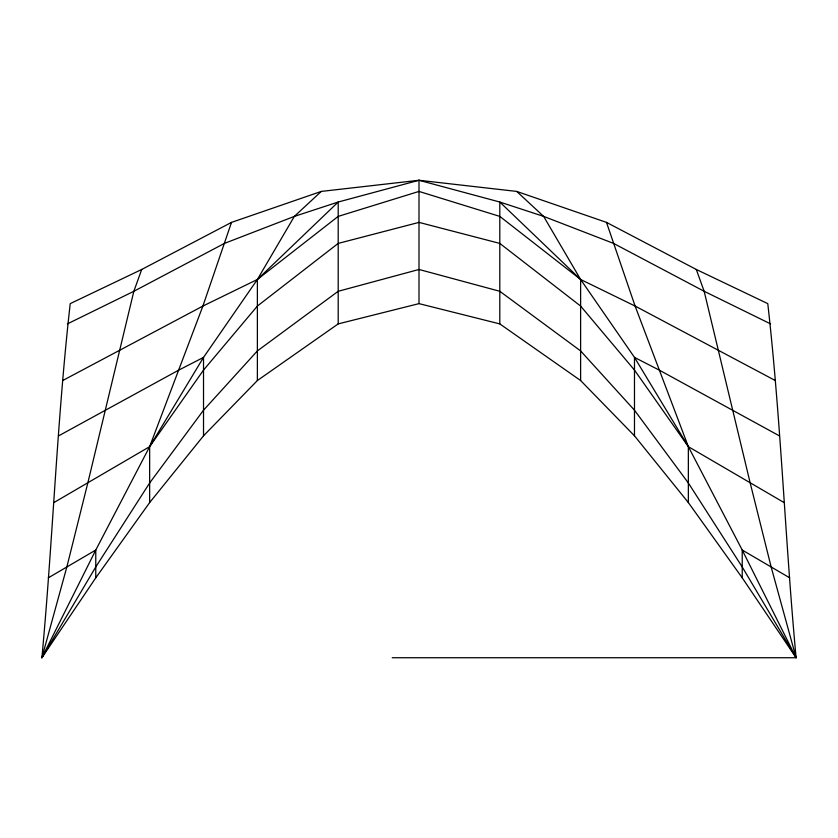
<?xml version="1.0" encoding="UTF-8"?>
<svg xmlns="http://www.w3.org/2000/svg" width="838" height="838" viewBox="0 0 838 838"><rect width="100%" height="100%" fill="white"/><g stroke="black" fill="none" stroke-linecap="round" stroke-linejoin="round"><path stroke-width="1.26" d="M696.284 269.469L704.161 291.289L750.188 482.981L771.149 566.959L796.1 657.725L742.227 577.832L688.354 502.58L634.481 435.812L580.619 380.536L499.804 323.897L419 303.628L338.196 323.897L257.381 380.536L203.519 435.812L149.646 502.58L95.773 577.832L41.9 657.725C52.899 539.829 56.921 421.263 70.224 303.628L141.716 269.469L231.508 222.384L321.289 191.42L419 180.275L516.711 191.42L606.492 222.384L696.284 269.469L767.776 303.628C781.079 421.263 785.101 539.829 796.1 657.725L392.236 657.725M516.711 191.42L543.642 216.393L580.619 279.473L634.481 357.397L688.354 446.664L742.227 550.042L796.1 657.725L742.227 566.959L688.354 482.981L634.481 410.211L580.619 350.913L499.804 291.289L419 269.469L338.196 291.289L257.381 350.913L203.519 410.211L149.646 482.981L95.773 566.959L41.9 657.725L66.851 566.959L87.812 482.981L133.839 291.289L141.716 269.469M231.508 222.384L202.901 306.059L149.646 446.664L95.773 550.042L41.9 657.725M321.289 191.42L294.358 216.393L257.381 279.473L203.519 357.397L149.646 446.664L53.894 502.58M48.3 577.832L95.773 550.042L95.773 577.832M58.702 435.812L178.787 370.092L203.519 357.397L203.519 435.812M62.693 380.536L202.901 306.059L257.381 279.473L338.196 216.393L419 191.42L499.804 216.393L580.619 279.473L635.099 306.059L775.307 380.536M67.386 323.897L133.839 291.289L224.427 243.408L294.358 216.393L338.196 202.031L419 180.275L499.804 202.031L543.642 216.393L613.573 243.408L704.161 291.289L770.614 323.897M779.298 435.812L659.213 370.092L634.481 357.397L634.481 435.812M784.106 502.58L688.354 446.664L634.481 370.092L580.619 306.059L499.804 243.408L419 222.384L338.196 243.408L257.381 306.059L203.519 370.092L149.646 446.664L149.646 502.58M789.7 577.832L742.227 550.042L742.227 577.832M606.492 222.384L635.099 306.059L688.354 446.664L688.354 502.58M580.619 380.536L580.619 279.473L499.804 202.031L499.804 323.897M419 180.275L419 303.628M338.196 323.897L338.196 202.031L257.381 279.473L257.381 380.536"/></g></svg>
